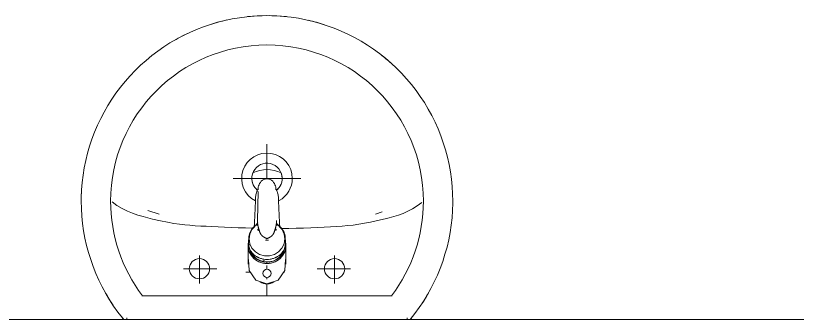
# Model space of a CAD drawing. Header units: millimetres. Extents: x -160614 to 59925, y -157025 to 0.
# Drawn here: x -119014 to -117856, y -112953 to -112503 of the extents above; entities that cross this region are included whole.
import ezdxf

# ---------------------------------------------------------------- set-up
doc = ezdxf.new("R2010")
doc.units = ezdxf.units.MM
doc.header["$LTSCALE"] = 8
for name, color, linetype, lineweight in [('72_EGR_EQP_TAG', 9, 'Continuous', 5), ('LOADING', 9, 'Continuous', 5), ('P-SANR-FIXT', 9, 'Continuous', 18), ('Walls', 9, 'Continuous', 5)]:
    doc.layers.add(name, color=color, linetype=linetype, lineweight=lineweight)

# ---------------------------------------------------------------- blocks, each defined once
blk = doc.blocks.new('FP_84-161_A_00_GFL_-0_080_Einreichung_Grundrisse_100')
at = {"layer": 'P-SANR-FIXT'}
blk.add_line((-0.0045, 0.0022), (-0.0044, 0.002), dxfattribs=at)
at = {"layer": 'P-SANR-FIXT', "flags": 128}
blk.add_lwpolyline([(-0.006, 0.004), (-0.0059, 0.0039), (-0.0057, 0.0038)], dxfattribs=at)
blk = doc.blocks.new('FP_85-161_A_00_GFL_-0_080_Einreichung_Grundrisse_100')
at = {"layer": 'P-SANR-FIXT'}
blk.add_line((0.0044, 0.0019), (0.0045, 0.0021), dxfattribs=at)
at = {"layer": 'P-SANR-FIXT', "flags": 128}
blk.add_lwpolyline([(0.0057, 0.0037), (0.0058, 0.0039), (0.006, 0.004)], dxfattribs=at)
blk = doc.blocks.new('IS_Ceraplus_B8204_BIM_BG _1_ - B8204AA - CERAPLUS single lever basin mixer with pop-up waste-V83-161_A_00_GFL_-0_080_Einreichung_Grundrisse_100')
at = {"layer": 'LOADING'}
h = blk.add_hatch(dxfattribs=at)
h.set_pattern_fill('FP_27', color=256, style=0, pattern_type=2)
h.set_pattern_definition([(135, (-0.009, 0), (0.010607, 0.010607), []), (45, (-0.009, 0), (0.010607, -0.010607), [])])
h.paths.add_polyline_path([(-0.0045, 0.0019), (-0.0056, 0.0024), (-0.005, 0.0019)])
h.paths.add_polyline_path([(-0.0055, 0.0035), (-0.0055, 0.0035), (-0.0079, 0.0042)])
for p, q in [((-0.014, 0.0647), (-0.0133, 0.1077)), ((-0.0185, 0.0618), (-0.019, 0.0539)), ((-0.019, 0.0539), (-0.0188, 0.0561)), ((-0.0124, 0.052), (-0.0133, 0.0515)), ((0.0137, 0.0512), (0.0129, 0.0517)), ((-0.0271, 0.0392), (-0.0274, 0.0337)), ((0.0274, 0.0337), (0.0271, 0.0392)), ((-0.028, 0.0281), (-0.028, 0)), ((-0.0262, 0.0293), (-0.0263, 0.0287)), ((-0.0263, 0.0287), (-0.0262, 0.0282)), ((0.0262, 0.0282), (0.0263, 0.0287)), ((0.028, 0), (0.028, 0.0281))]:
    blk.add_line(p, q, dxfattribs=at)
at = {"layer": 'LOADING', "flags": 128}
for points in [[(0, 0.1266), (-0.0025, 0.1263), (-0.0047, 0.1255), (-0.0067, 0.1244), (-0.0084, 0.123), (-0.0098, 0.1214), (-0.0109, 0.1197), (-0.0118, 0.1179), (-0.0124, 0.1161), (-0.0129, 0.1142)], [(0.0129, 0.1142), (0.0124, 0.1161), (0.0118, 0.1179), (0.0109, 0.1197), (0.0098, 0.1214), (0.0084, 0.123), (0.0067, 0.1244), (0.0047, 0.1255), (0.0025, 0.1263), (0, 0.1266)], [(-0.0172, 0.0938), (-0.0177, 0.083), (-0.0181, 0.0721)], [(0.0181, 0.0721), (0.0177, 0.083), (0.0172, 0.0938)], [(-0.0184, 0.0651), (-0.0184, 0.0652), (-0.0184, 0.0652), (-0.0184, 0.0652), (-0.0184, 0.0654), (-0.0184, 0.0655)], [(-0.0138, 0.0591), (-0.0139, 0.0588), (-0.0142, 0.0586), (-0.0146, 0.0583), (-0.0151, 0.0581), (-0.0156, 0.058), (-0.0162, 0.0579)], [(-0.014, 0.0633), (-0.0139, 0.0612), (-0.0138, 0.0591)], [(0.0138, 0.0591), (0.0139, 0.0612), (0.014, 0.0633)], [(0.0162, 0.0579), (0.0156, 0.058), (0.0151, 0.0581), (0.0146, 0.0583), (0.0142, 0.0586), (0.0139, 0.0588), (0.0138, 0.0591)], [(0.019, 0.0539), (0.0185, 0.0615), (0.0185, 0.0618)], [(-0.0173, 0.0577), (-0.0181, 0.057), (-0.0189, 0.0563), (-0.0197, 0.0556), (-0.0204, 0.0548), (-0.0211, 0.054), (-0.0218, 0.0532), (-0.0224, 0.0523), (-0.023, 0.0514), (-0.0236, 0.0505), (-0.0241, 0.0496), (-0.0246, 0.0487), (-0.025, 0.0477), (-0.0254, 0.0467), (-0.0258, 0.0458), (-0.0261, 0.0448), (-0.0264, 0.0437), (-0.0266, 0.0427), (-0.0268, 0.0417), (-0.027, 0.0407), (-0.0271, 0.0396), (-0.0271, 0.0393)], [(0.0176, 0.0568), (0.0224, 0.0513), (0.0254, 0.0448), (0.0264, 0.0376), (0.0253, 0.0305), (0.0222, 0.024), (0.0172, 0.0186), (0.0109, 0.0147), (0.0037, 0.0127), (-0.0037, 0.0127), (-0.0109, 0.0147), (-0.0172, 0.0186), (-0.0222, 0.024), (-0.0253, 0.0305), (-0.0264, 0.0376), (-0.0254, 0.0448), (-0.0224, 0.0513), (-0.0176, 0.0568)], [(0.0176, 0.0568), (0.0174, 0.0575), (0.0171, 0.0578)], [(0.0271, 0.0393), (0.027, 0.0403), (0.0269, 0.0413), (0.0267, 0.0424), (0.0265, 0.0434), (0.0262, 0.0444), (0.0259, 0.0454), (0.0255, 0.0464), (0.0252, 0.0474), (0.0247, 0.0484), (0.0243, 0.0493), (0.0238, 0.0502), (0.0232, 0.0511), (0.0226, 0.052), (0.022, 0.0529), (0.0214, 0.0537), (0.0207, 0.0545), (0.0199, 0.0553), (0.0192, 0.0561), (0.0184, 0.0568), (0.0176, 0.0575), (0.0173, 0.0577)], [(0, -0.0291), (-0.0165, -0.0236), (-0.0266, -0.009), (-0.0272, 0.0069)], [(0, -0.0291), (0.0165, -0.0236), (0.0266, -0.009), (0.0272, 0.0069)]]:
    blk.add_lwpolyline(points, dxfattribs=at)
at = {"layer": 'LOADING'}
for centre, radius, start, end in [((-0.009, 0), 0.005, 45, 60), ((0.009, 0), 0.005, 120, 135), ((0, -0.0135), 0.00603, 0, 180), ((0, -0.0135), 0.00603, 180, 0)]:
    blk.add_arc(centre, radius, start, end, dxfattribs=at)
for centre, major_axis, start_param, end_param in [((0, 0.0312), (0.0248, 0), 2.092112, 2.171239), ((0, 0.0281), (0.028, 0), 2.023633, 2.080754), ((0, 0.0287), (0.0262, 0), 2.050686, 2.11396), ((0, 0.0287), (0.0263, 0), 1.027635, 1.090907), ((0, 0.0281), (0.028, 0), 1.06092, 1.118026), ((0, 0.0312), (0.0248, 0), 0.970354, 1.049481), ((0, 0.0321), (0.0275, 0), 2.843769, 3.043872), ((0, 0.0281), (0.028, 0), 2.799851, 2.911963), ((0, 0.0321), (0.0275, 0), 0.09773, 0.297658), ((0, 0.0281), (0.028, 0), 0.229745, 0.342115), ((0, 0.0281), (0.028, 0), 2.951868, 4.712389), ((0, 0.0321), (0.0275, 0), 3.080485, 3.141362), ((0, 0.0287), (0.0267, 0), 3.246629, 4.712389), ((0, 0.0281), (0.028, 0), 4.712389, 6.473013), ((0, 0.0287), (-0.0267, 0), 1.570796, 3.036493), ((0, 0.0287), (0.0267, 0), 0.174533, 0.223811), ((0, 0.0321), (0.0275, 0), 0.00023, 0.061119), ((0, 0.0287), (0.0262, 0), 3.49143, 3.65954), ((0, 0.0287), (0.0262, 0), 3.665191, 4.712389), ((0, 0.0287), (-0.0263, 0), 1.570796, 2.599865), ((0, 0.0287), (0.0263, 0), 5.759587, 5.933266)]:
    blk.add_ellipse(centre, major_axis=major_axis, ratio=0.961262, start_param=start_param, end_param=end_param, dxfattribs=at)
for points, knots in [([(-0.0171, 0.0973), (-0.0171, 0.0992), (-0.0167, 0.102), (-0.0159, 0.1053), (-0.0153, 0.1072), (-0.0147, 0.1084), (-0.0142, 0.1096), (-0.0137, 0.1106), (-0.0133, 0.1113), (-0.0131, 0.1116)], [0, 0, 0, 0, 0.2, 0.3, 0.35, 0.4, 0.4375, 0.475, 0.5143259, 0.5143259, 0.5143259, 0.5143259]), ([(-0.0129, 0.1142), (-0.0129, 0.1141), (-0.013, 0.1138), (-0.013, 0.1134), (-0.0131, 0.1131), (-0.0131, 0.1128), (-0.0131, 0.1125), (-0.0131, 0.1122), (-0.0132, 0.1118), (-0.0132, 0.1115), (-0.0132, 0.1111), (-0.0132, 0.1107), (-0.0132, 0.1105)], [0, 0, 0, 0, 0.1, 0.15, 0.2, 0.25, 0.3, 0.35, 0.4, 0.45, 0.5, 0.6, 0.6, 0.6, 0.6]), ([(0.0132, 0.1105), (0.0132, 0.1107), (0.0132, 0.1111), (0.0132, 0.1115), (0.0132, 0.1118), (0.0131, 0.1122), (0.0131, 0.1125), (0.0131, 0.1128), (0.0131, 0.1131), (0.013, 0.1134), (0.013, 0.1138), (0.0129, 0.1141), (0.0129, 0.1142)], [0.4, 0.4, 0.4, 0.4, 0.5, 0.55, 0.6, 0.65, 0.7, 0.75, 0.8, 0.85, 0.9, 1, 1, 1, 1]), ([(0.0171, 0.0973), (0.0171, 0.0992), (0.0167, 0.102), (0.0159, 0.1053), (0.0153, 0.1072), (0.0147, 0.1086), (0.0141, 0.1099), (0.0135, 0.1109), (0.0132, 0.1115), (0.0131, 0.1116)], [-1, -1, -1, -1, -0.8, -0.7, -0.65, -0.6, -0.55, -0.5, -0.4856603, -0.4856603, -0.4856603, -0.4856603]), ([(-0.0184, 0.0646), (-0.0185, 0.0619), (-0.0186, 0.0582), (-0.0188, 0.0547), (-0.0188, 0.0538)], [0, 0, 0, 0, 0.25, 0.3275619, 0.3275619, 0.3275619, 0.3275619]), ([(-0.0138, 0.0591), (-0.0137, 0.0587), (-0.0136, 0.0581), (-0.0134, 0.0572), (-0.0132, 0.0566), (-0.0131, 0.0559), (-0.0129, 0.0552), (-0.0128, 0.0544), (-0.0126, 0.0537), (-0.0124, 0.053), (-0.0122, 0.0521), (-0.0118, 0.0509), (-0.0114, 0.0497), (-0.0111, 0.0489), (-0.0109, 0.0484), (-0.0108, 0.0481), (-0.0107, 0.0477), (-0.0105, 0.0472), (-0.0103, 0.0466), (-0.01, 0.0459), (-0.0096, 0.0452), (-0.0092, 0.0446), (-0.0088, 0.0441), (-0.0083, 0.0435), (-0.0078, 0.0429), (-0.0072, 0.0424), (-0.0067, 0.0419), (-0.0061, 0.0414), (-0.0055, 0.0409), (-0.0049, 0.0405), (-0.0042, 0.04), (-0.0035, 0.0397), (-0.0028, 0.0393), (-0.0021, 0.0389), (-0.0012, 0.0384), (-0.0005, 0.038), (0, 0.0378)], [0, 0, 0, 0, 0.055556, 0.083333, 0.111111, 0.138889, 0.166667, 0.194444, 0.222222, 0.25, 0.277778, 0.333333, 0.388889, 0.416667, 0.430556, 0.444444, 0.458333, 0.472222, 0.5, 0.527778, 0.555556, 0.583333, 0.611111, 0.638889, 0.666667, 0.694444, 0.722222, 0.75, 0.777778, 0.805556, 0.833333, 0.861111, 0.888889, 0.916667, 0.944444, 1, 1, 1, 1]), ([(0, 0.0378), (0.0005, 0.038), (0.0012, 0.0384), (0.0021, 0.0389), (0.0028, 0.0393), (0.0035, 0.0397), (0.0042, 0.04), (0.0049, 0.0405), (0.0055, 0.0409), (0.0061, 0.0414), (0.0067, 0.0419), (0.0072, 0.0424), (0.0078, 0.0429), (0.0083, 0.0435), (0.0088, 0.0441), (0.0092, 0.0446), (0.0096, 0.0452), (0.01, 0.0459), (0.0103, 0.0466), (0.0105, 0.0472), (0.0107, 0.0477), (0.0108, 0.0481), (0.0109, 0.0484), (0.0111, 0.0489), (0.0114, 0.0497), (0.0118, 0.0509), (0.0122, 0.0521), (0.0124, 0.053), (0.0126, 0.0537), (0.0128, 0.0544), (0.0129, 0.0552), (0.0131, 0.0559), (0.0132, 0.0566), (0.0134, 0.0572), (0.0136, 0.0581), (0.0137, 0.0587), (0.0138, 0.0591)], [0, 0, 0, 0, 0.055556, 0.083333, 0.111111, 0.138889, 0.166667, 0.194444, 0.222222, 0.25, 0.277778, 0.305556, 0.333333, 0.361111, 0.388889, 0.416667, 0.444444, 0.472222, 0.5, 0.527778, 0.541667, 0.555556, 0.569444, 0.583333, 0.611111, 0.666667, 0.722222, 0.75, 0.777778, 0.805556, 0.833333, 0.861111, 0.888889, 0.916667, 0.944444, 1, 1, 1, 1]), ([(0.0166, 0.0582), (0.0165, 0.0583), (0.0163, 0.0585), (0.016, 0.0587), (0.0158, 0.0588), (0.0156, 0.059), (0.0154, 0.0592), (0.0151, 0.0596), (0.0148, 0.06), (0.0145, 0.0604), (0.0143, 0.0608), (0.0141, 0.0611), (0.0141, 0.0613)], [0, 0, 0, 0, 0.0833333, 0.125, 0.1666667, 0.2083333, 0.25, 0.3333333, 0.4166667, 0.5, 0.5833333, 0.6666667, 0.6666667, 0.6666667, 0.6666667]), ([(0.0188, 0.0538), (0.0188, 0.0547), (0.0186, 0.0582), (0.0185, 0.0619), (0.0184, 0.0646)], [0.6724033, 0.6724033, 0.6724033, 0.6724033, 0.75, 1, 1, 1, 1]), ([(-0.0176, 0.0568), (-0.0175, 0.0569), (-0.0173, 0.057), (-0.0172, 0.0571), (-0.017, 0.0572), (-0.0169, 0.0573), (-0.0167, 0.0574), (-0.0166, 0.0575), (-0.0165, 0.0577), (-0.0163, 0.0578), (-0.0162, 0.0578), (-0.0162, 0.0579)], [0, 0, 0, 0, 0.2, 0.3, 0.4, 0.5, 0.6, 0.7, 0.8, 0.9, 1, 1, 1, 1]), ([(0.0162, 0.0579), (0.0162, 0.0578), (0.0163, 0.0578), (0.0165, 0.0577), (0.0166, 0.0575), (0.0167, 0.0574), (0.0169, 0.0573), (0.017, 0.0572), (0.0172, 0.0571), (0.0173, 0.057), (0.0175, 0.0569), (0.0176, 0.0568)], [0, 0, 0, 0, 0.1, 0.2, 0.3, 0.4, 0.5, 0.6, 0.7, 0.8, 1, 1, 1, 1]), ([(-0.0022, 0.0357), (-0.002, 0.0357), (-0.0013, 0.0357), (-0.0006, 0.0357), (0, 0.0357)], [0.8701641, 0.8701641, 0.8701641, 0.8701641, 0.9, 1, 1, 1, 1]), ([(0, 0.0357), (0.0006, 0.0357), (0.0013, 0.0357), (0.002, 0.0357), (0.0022, 0.0357)], [0, 0, 0, 0, 0.1, 0.1298422, 0.1298422, 0.1298422, 0.1298422]), ([(-0.0275, 0.0321), (-0.0275, 0.0305), (-0.0273, 0.0282), (-0.0266, 0.0253), (-0.0258, 0.0231), (-0.0249, 0.0211), (-0.0238, 0.0192), (-0.0227, 0.0177), (-0.0218, 0.0165), (-0.021, 0.0157), (-0.0202, 0.0149), (-0.0191, 0.0139), (-0.0177, 0.0127), (-0.0161, 0.0117), (-0.0148, 0.0109), (-0.0138, 0.0104), (-0.0127, 0.0099), (-0.0113, 0.0093), (-0.0087, 0.0084), (-0.0048, 0.0075), (0, 0.0071), (0.0048, 0.0075), (0.0087, 0.0084), (0.0113, 0.0093), (0.0127, 0.0099), (0.0138, 0.0104), (0.0148, 0.0109), (0.0161, 0.0117), (0.0177, 0.0127), (0.0192, 0.0139), (0.0203, 0.0149), (0.021, 0.0157), (0.0218, 0.0165), (0.0227, 0.0177), (0.0238, 0.0192), (0.0249, 0.0211), (0.0258, 0.0231), (0.0266, 0.0253), (0.0273, 0.0282), (0.0275, 0.0305), (0.0275, 0.0321)], [0, 0, 0, 0, 0.055556, 0.083333, 0.111111, 0.138889, 0.166667, 0.194444, 0.208333, 0.222222, 0.236111, 0.25, 0.277778, 0.305556, 0.319444, 0.333333, 0.347222, 0.361111, 0.388889, 0.444444, 0.5, 0.555556, 0.611111, 0.638889, 0.652778, 0.666667, 0.680556, 0.694444, 0.722222, 0.75, 0.763889, 0.777778, 0.791667, 0.805556, 0.833333, 0.861111, 0.888889, 0.916667, 0.944444, 1, 1, 1, 1])]:
    blk.add_open_spline(points, degree=3, knots=knots, dxfattribs=at)
for points in [[(-0.0171, 0.0973), (-0.0171, 0.0967), (-0.0172, 0.0956), (-0.0172, 0.0944), (-0.0172, 0.0938)], [(0.0172, 0.0938), (0.0172, 0.0944), (0.0172, 0.0956), (0.0171, 0.0967), (0.0171, 0.0973)], [(-0.0181, 0.0721), (-0.0181, 0.0709), (-0.0182, 0.0684), (-0.0183, 0.0659), (-0.0184, 0.0646)], [(0.0184, 0.0646), (0.0183, 0.0659), (0.0182, 0.0684), (0.0181, 0.0709), (0.0181, 0.0721)], [(-0.0172, 0.0578), (-0.0165, 0.058), (-0.0157, 0.0584), (-0.0148, 0.0587)], [(-0.0166, 0.0582), (-0.0167, 0.0581), (-0.0169, 0.058), (-0.0171, 0.0578), (-0.0172, 0.0578)], [(-0.0138, 0.0621), (-0.0139, 0.0617), (-0.0142, 0.0609), (-0.0148, 0.0599), (-0.0156, 0.059), (-0.0163, 0.0585), (-0.0166, 0.0582)], [(-0.0166, 0.0582), (-0.0166, 0.0582), (-0.0166, 0.0583), (-0.0165, 0.0582), (-0.0164, 0.0581), (-0.0162, 0.0579), (-0.0162, 0.0579)], [(-0.014, 0.0633), (-0.014, 0.0635), (-0.014, 0.064), (-0.014, 0.0644), (-0.014, 0.0646)], [(-0.014, 0.0633), (-0.014, 0.0633), (-0.014, 0.0633), (-0.014, 0.0633)], [(0.014, 0.0647), (0.014, 0.0644), (0.014, 0.064), (0.014, 0.0635), (0.014, 0.0633)], [(0.014, 0.0633), (0.014, 0.0633), (0.014, 0.0633), (0.014, 0.0633)], [(0.0141, 0.059), (0.0147, 0.0587), (0.0158, 0.0583), (0.0168, 0.0579), (0.0172, 0.0578)], [(0.0162, 0.0579), (0.0162, 0.0579), (0.0164, 0.0581), (0.0165, 0.0582), (0.0166, 0.0583), (0.0166, 0.0582), (0.0166, 0.0582)], [(0.0169, 0.058), (0.0169, 0.058), (0.0168, 0.0581), (0.0167, 0.0582), (0.0166, 0.0582)], [(0.0171, 0.0578), (0.0171, 0.0579), (0.017, 0.0579), (0.0169, 0.058)]]:
    blk.add_open_spline(points, degree=3, dxfattribs=at)
for name in ['FP_84-161_A_00_GFL_-0_080_Einreichung_Grundrisse_100', 'FP_85-161_A_00_GFL_-0_080_Einreichung_Grundrisse_100']:
    blk.add_blockref(name, (0, 0), dxfattribs=at)
blk = doc.blocks.new('_100_WB_KER_REN_55x45x18 - _100_WB_KER_REN_55x45x18-V70-161_A_00_GFL_-0_080_Einreichung_Grundrisse_100')
at = {"layer": 'LOADING'}
for p, q in [((0, -0.0168), (0, 0.0348)), ((-0.05, -0.0161), (0.05, -0.0161)), ((-0.1763, -0.0637), (-0.1598, -0.0692)), ((0.1605, -0.0691), (0.1707, -0.0656)), ((-0.1, -0.172), (-0.1, -0.1303)), ((0.1, -0.172), (0.1, -0.1303)), ((-0.0744, -0.15), (-0.1234, -0.15)), ((0, -0.1422), (0, -0.1399)), ((0, -0.1509), (0, -0.1454)), ((0.0744, -0.15), (0.1234, -0.15)), ((-0.0259, -0.155), (-0.0315, -0.155)), ((0.026, -0.155), (0.0248, -0.155)), ((0, -0.1656), (0, -0.1628)), ((0, -0.1899), (0, -0.1724)), ((0.1855, -0.1899), (-0.1855, -0.1899)), ((-0.2075, -0.2227), (-0.2075, -0.225)), ((-0.2074, -0.225), (0.2074, -0.225)), ((0.2075, -0.225), (0.2075, -0.2227))]:
    blk.add_line(p, q, dxfattribs=at)
at = {"layer": 'LOADING', "flags": 128}
for points in [[(0.275, -0.05), (0.2748, -0.039), (0.2741, -0.028), (0.273, -0.0171), (0.2715, -0.0062), (0.2695, 0.0046), (0.2671, 0.0154), (0.2643, 0.026), (0.261, 0.0365), (0.2574, 0.0469), (0.2533, 0.0571), (0.2488, 0.0671), (0.2439, 0.077), (0.2387, 0.0866), (0.233, 0.0961), (0.227, 0.1053), (0.2206, 0.1142), (0.2138, 0.1229), (0.2067, 0.1313), (0.1993, 0.1395), (0.1916, 0.1473), (0.1836, 0.1548), (0.1752, 0.162), (0.1666, 0.1688), (0.1577, 0.1753), (0.1486, 0.1814), (0.1392, 0.1872), (0.1296, 0.1925), (0.1198, 0.1975), (0.1098, 0.2021), (0.0996, 0.2063), (0.0893, 0.2101), (0.0788, 0.2135), (0.0682, 0.2164), (0.0575, 0.2189), (0.0467, 0.221), (0.0359, 0.2227), (0.0249, 0.2239), (0.014, 0.2246), (0.003, 0.225), (-0.008, 0.2249), (-0.019, 0.2243), (-0.03, 0.2234), (-0.0409, 0.2219), (-0.0517, 0.2201), (-0.0625, 0.2178), (-0.0731, 0.2151), (-0.0837, 0.212), (-0.0941, 0.2084), (-0.1043, 0.2044), (-0.1144, 0.2001), (-0.1243, 0.1953), (-0.1341, 0.1901), (-0.1436, 0.1846), (-0.1528, 0.1786), (-0.1618, 0.1723), (-0.1706, 0.1657), (-0.1791, 0.1587), (-0.1873, 0.1514), (-0.1952, 0.1437), (-0.2028, 0.1358), (-0.21, 0.1275), (-0.217, 0.119), (-0.2236, 0.1101), (-0.2298, 0.1011), (-0.2356, 0.0918), (-0.2411, 0.0822), (-0.2462, 0.0725), (-0.2509, 0.0625), (-0.2552, 0.0524), (-0.2591, 0.0421), (-0.2626, 0.0317), (-0.2656, 0.0211), (-0.2683, 0.0104), (-0.2705, -0.0003), (-0.2722, -0.0112), (-0.2736, -0.0221), (-0.2745, -0.0331), (-0.2749, -0.0441), (-0.275, -0.05)], [(-0.275, -0.05), (-0.2748, -0.061), (-0.2741, -0.072), (-0.273, -0.0829), (-0.2715, -0.0938), (-0.2695, -0.1046), (-0.2671, -0.1154), (-0.2643, -0.126), (-0.261, -0.1365), (-0.2574, -0.1469), (-0.2533, -0.1571), (-0.2488, -0.1671), (-0.2439, -0.177), (-0.2387, -0.1866), (-0.233, -0.1961), (-0.227, -0.2053), (-0.2206, -0.2142), (-0.2138, -0.2229), (-0.2121, -0.225)], [(0.2121, -0.225), (0.219, -0.2164), (0.2254, -0.2075), (0.2316, -0.1983), (0.2373, -0.189), (0.2427, -0.1794), (0.2476, -0.1696), (0.2522, -0.1596), (0.2564, -0.1494), (0.2602, -0.1391), (0.2635, -0.1286), (0.2665, -0.118), (0.269, -0.1073), (0.271, -0.0965), (0.2727, -0.0856), (0.2739, -0.0747), (0.2747, -0.0637), (0.275, -0.0527), (0.275, -0.05)]]:
    blk.add_lwpolyline(points, dxfattribs=at)
at = {"layer": 'LOADING'}
for centre in [(-0.1, -0.15), (0.1, -0.15)]:
    blk.add_circle(centre, 0.015, dxfattribs=at)
for centre, radius, start, end in [((0, -0.05), 0.275, 84, 96), ((0, -0.05), 0.275, 102.4465, 108), ((0, -0.05), 0.275, 72, 77.0759), ((0, -0.05), 0.275, 114.3411, 120), ((0, -0.05), 0.2315, 0, 180), ((0, -0.05), 0.275, 48, 52.3311), ((0, -0.0161), 0.0375, 0, 242.8695), ((0, -0.0161), 0.0225, 0, 230.4974), ((0, -0.0161), 0.0225, 166.6583, 180), ((0, -0.0161), 0.0225, 158.492, 162.9534), ((0, -0.05), 0.047, 63.4433, 116.5567), ((0, -0.0161), 0.0225, 17.0466, 21.508), ((0, -0.0161), 0.0225, 0, 13.3417), ((0, -0.0161), 0.0225, 197.9866, 203.275), ((0, -0.0161), 0.0225, 308.5714, 0), ((0, -0.0161), 0.0375, 298.5854, 0), ((0, -0.0161), 0.0225, 336.724, 342.0113), ((0, -0.05), 0.275, 176.3775, 180), ((0, -0.0161), 0.0225, 216.6061, 221.9192), ((0, -0.0161), 0.0225, 318.0735, 323.384), ((0, -0.05), 0.2315, 180, 217.1791), ((0, -0.05), 0.2315, 322.8209, 0), ((0, -0.155), 0.0175, 101.7654, 108.0537), ((0, -0.155), 0.0175, 234.0899, 305.9101), ((0, -0.155), 0.0175, 276.1202, 291.131), ((0, -0.05), 0.275, 209.6409, 214.0676), ((0, -0.05), 0.275, 325.9324, 330.3591), ((0, -0.05), 0.275, 218.7619, 219.5212), ((0, -0.05), 0.275, 320.4788, 321.2381)]:
    blk.add_arc(centre, radius, start, end, dxfattribs=at)
for points in [[(-0.021, -0.008), (-0.0215, -0.0093), (-0.0222, -0.012), (-0.0225, -0.0147), (-0.0225, -0.0161)], [(0.0225, -0.0161), (0.0225, -0.0147), (0.0222, -0.012), (0.0215, -0.0093), (0.021, -0.008)], [(-0.0022, -0.1724), (-0.0018, -0.1724), (-0.0013, -0.1725), (-0.0009, -0.1725)], [(0.0009, -0.1725), (0.0013, -0.1725), (0.0018, -0.1724), (0.0022, -0.1724)], [(-0.1855, -0.1899), (-0.1854, -0.1899), (-0.1853, -0.1899), (-0.1852, -0.1899)], [(0.1852, -0.1899), (0.1853, -0.1899), (0.1854, -0.1899), (0.1855, -0.1899)], [(-0.2075, -0.2239), (-0.2075, -0.2235), (-0.2075, -0.2231), (-0.2075, -0.2227)], [(0.2075, -0.2227), (0.2075, -0.2231), (0.2075, -0.2235), (0.2075, -0.2239)]]:
    blk.add_open_spline(points, degree=3, dxfattribs=at)
for points, knots in [([(-0.0225, -0.0161), (-0.0225, -0.0187), (-0.0216, -0.0239), (-0.0182, -0.0298), (-0.0152, -0.0327), (-0.0141, -0.0337)], [0, 0, 0, 0, 0.1111111, 0.2222222, 0.2855797, 0.2855797, 0.2855797, 0.2855797]), ([(0.0141, -0.0337), (0.0163, -0.0319), (0.0207, -0.0267), (0.0225, -0.02), (0.0225, -0.0161)], [0.714432, 0.714432, 0.714432, 0.714432, 0.8333333, 1, 1, 1, 1]), ([(-0.0213, -0.0899), (-0.0501, -0.0892), (-0.1085, -0.0863), (-0.1431, -0.0839), (-0.2103, -0.066), (-0.2294, -0.0509)], [-0.6455998, -0.6455998, -0.6455998, -0.6455998, -0.4228457, -0.1715289, -0.0392191, -0.0392191, -0.0392191, -0.0392191]), ([(0.2292, -0.052), (0.2115, -0.0665), (0.1514, -0.0828), (0.1113, -0.0879), (0.0512, -0.0901), (0.0209, -0.0903)], [-1.3638988, -1.3638988, -1.3638988, -1.3638988, -1.235629, -0.9865548, -0.7533016, -0.7533016, -0.7533016, -0.7533016]), ([(-0.009, -0.17), (-0.0086, -0.1703), (-0.0077, -0.1708), (-0.0059, -0.1715), (-0.0046, -0.1719), (-0.0037, -0.1721)], [0.3333333, 0.3333333, 0.3333333, 0.3333333, 0.3611111, 0.3888889, 0.4346802, 0.4346802, 0.4346802, 0.4346802]), ([(0.0037, -0.1721), (0.0046, -0.1719), (0.0064, -0.1714), (0.0081, -0.1705), (0.009, -0.17)], [0.5653518, 0.5653518, 0.5653518, 0.5653518, 0.6111111, 0.6666667, 0.6666667, 0.6666667, 0.6666667]), ([(-0.2119, -0.225), (-0.2119, -0.225), (-0.2118, -0.225), (-0.2116, -0.225), (-0.2114, -0.225), (-0.2111, -0.225), (-0.2109, -0.225), (-0.2106, -0.225), (-0.2102, -0.225), (-0.2095, -0.225), (-0.2086, -0.225), (-0.2078, -0.225), (-0.2074, -0.225)], [-0.8333333, -0.8333333, -0.8333333, -0.8333333, -0.75, -0.7083333, -0.6666667, -0.5833333, -0.5416667, -0.5, -0.4166667, -0.3333333, -0.1666667, 0, 0, 0, 0]), ([(0.2074, -0.225), (0.2078, -0.225), (0.2086, -0.225), (0.2095, -0.225), (0.2102, -0.225), (0.2106, -0.225), (0.2109, -0.225), (0.2111, -0.225), (0.2114, -0.225), (0.2116, -0.225), (0.2118, -0.225), (0.2119, -0.225), (0.2119, -0.225)], [-1, -1, -1, -1, -0.8333333, -0.6666667, -0.5833333, -0.5, -0.4583333, -0.4166667, -0.3333333, -0.2916667, -0.25, -0.1666667, -0.1666667, -0.1666667, -0.1666667])]:
    blk.add_open_spline(points, degree=3, knots=knots, dxfattribs=at)
at = {"layer": 'P-SANR-FIXT'}
blk.add_blockref('IS_Ceraplus_B8204_BIM_BG _1_ - B8204AA - CERAPLUS single lever basin mixer with pop-up waste-V83-161_A_00_GFL_-0_080_Einreichung_Grundrisse_100', (0, -0.1434), dxfattribs=at)
blk = doc.blocks.new('GF1')
at = {"layer": 'Walls', "color": 9}
blk.add_line((-122407.8, -112952.6), (-116907.8, -112952.6), dxfattribs=at)
at = {"layer": 'LOADING', "color": 9, "xscale": 1000, "yscale": 1000, "zscale": 1000}
blk.add_blockref('_100_WB_KER_REN_55x45x18 - _100_WB_KER_REN_55x45x18-V70-161_A_00_GFL_-0_080_Einreichung_Grundrisse_100', (-118641.4, -112727.6), dxfattribs=at)

msp = doc.modelspace()

# ---------------------------------------------------------------- block references
at = {"layer": '72_EGR_EQP_TAG'}
msp.add_blockref('GF1', (0, 0), dxfattribs=at)

doc.saveas('drawing.dxf')
